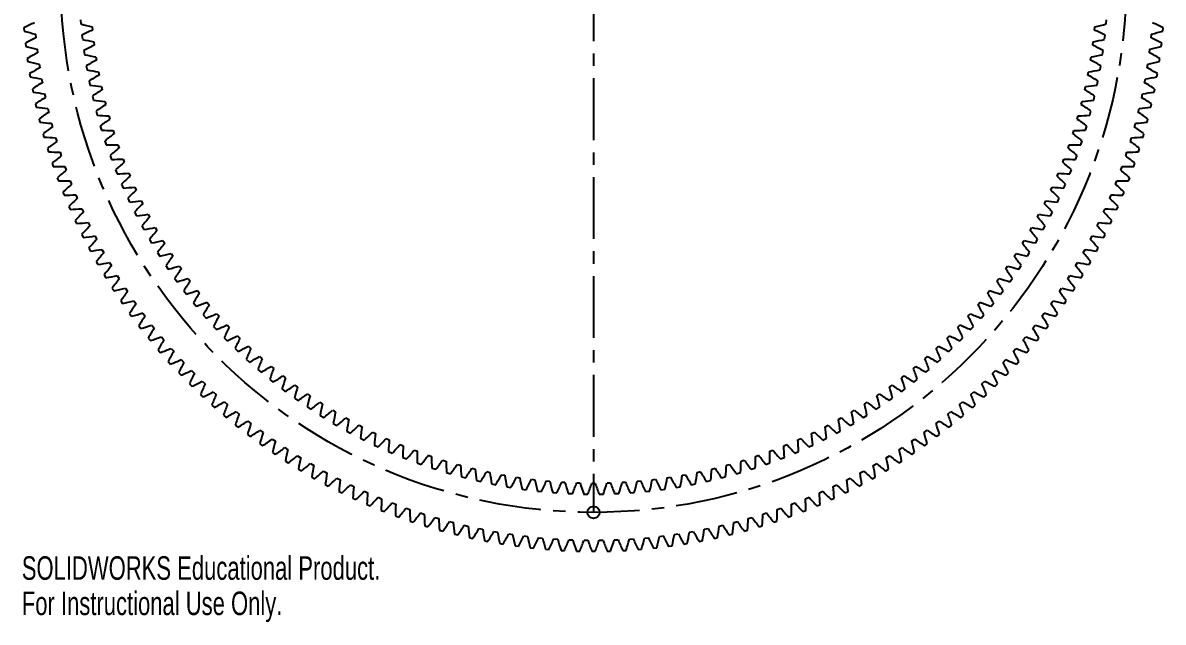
# Model space of a CAD drawing. Header units: millimetres. Extents: x -117 to 117, y -132 to 117.
# Drawn here: x -117.3 to 117.1, y -132.1 to -8.9 of the extents above; entities that cross this region are included whole.
import ezdxf

# ---------------------------------------------------------------- set-up
doc = ezdxf.new("R2010")
doc.units = ezdxf.units.MM
doc.linetypes.add('CENTERX2', pattern=[20.32, 12.7, -2.54, 2.54, -2.54])
doc.styles.add('SLDTEXTSTYLE0', font='TXT', dxfattribs={"width": 0.7})

msp = doc.modelspace()

# ---------------------------------------------------------------- linework, layer by layer
at = {"color": 7, "linetype": 'CENTERX2'}
msp.add_line((0, 0), (0, -109.5), dxfattribs=at)
at = {"color": 7, "linetype": 'Continuous', "lineweight": 25}
for p, q in [((-105.42, -8.3), (-105.35, -9.17)), ((105.35, -9.17), (105.42, -8.3)), ((-117.08, -9.94), (-117.02, -10.63)), ((-114.7, -11.24), (-114.62, -12.03)), ((-105.13, -11.46), (-105.03, -12.33)), ((-103.04, -9.75), (-102.97, -10.44)), ((102.97, -10.44), (103.04, -9.75)), ((105.03, -12.33), (105.13, -11.46)), ((114.62, -12.03), (114.7, -11.24)), ((117.02, -10.63), (117.08, -9.94)), ((-116.77, -13.1), (-116.69, -13.78)), ((-102.7, -12.85), (-102.61, -13.53)), ((102.61, -13.53), (102.7, -12.85)), ((116.69, -13.78), (116.77, -13.1)), ((-116.37, -16.24), (-116.28, -16.92)), ((-114.36, -14.32), (-114.25, -15.12)), ((-104.74, -14.62), (-104.61, -15.48)), ((-102.27, -15.93), (-102.16, -16.61)), ((102.16, -16.61), (102.27, -15.93)), ((104.61, -15.48), (104.74, -14.62)), ((114.25, -15.12), (114.36, -14.32)), ((116.28, -16.92), (116.37, -16.24)), ((-113.93, -17.4), (-113.8, -18.19)), ((-104.25, -17.76), (-104.1, -18.62)), ((104.1, -18.62), (104.25, -17.76)), ((113.8, -18.19), (113.93, -17.4)), ((-115.89, -19.37), (-115.78, -20.05)), ((-113.42, -20.47), (-113.27, -21.26)), ((-103.67, -20.89), (-103.49, -21.74)), ((-101.74, -18.99), (-101.61, -19.67)), ((101.61, -19.67), (101.74, -18.99)), ((103.49, -21.74), (103.67, -20.89)), ((113.27, -21.26), (113.42, -20.47)), ((115.78, -20.05), (115.89, -19.37)), ((-115.33, -22.49), (-115.19, -23.16)), ((-101.13, -22.04), (-100.98, -22.72)), ((100.98, -22.72), (101.13, -22.04)), ((115.19, -23.16), (115.33, -22.49)), ((-114.68, -25.59), (-114.53, -26.26)), ((-112.82, -23.52), (-112.66, -24.3)), ((-102.99, -23.99), (-102.79, -24.84)), ((-100.42, -25.07), (-100.25, -25.74)), ((100.25, -25.74), (100.42, -25.07)), ((102.79, -24.84), (102.99, -23.99)), ((112.66, -24.3), (112.82, -23.52)), ((114.53, -26.26), (114.68, -25.59)), ((-112.15, -26.55), (-111.96, -27.33)), ((-102.23, -27.08), (-102, -27.92)), ((-99.62, -28.08), (-99.43, -28.74)), ((99.43, -28.74), (99.62, -28.08)), ((102, -27.92), (102.23, -27.08)), ((111.96, -27.33), (112.15, -26.55)), ((-113.95, -28.67), (-113.78, -29.34)), ((-111.39, -29.57), (-111.18, -30.34)), ((-101.37, -30.14), (-101.11, -30.97)), ((101.11, -30.97), (101.37, -30.14)), ((111.18, -30.34), (111.39, -29.57)), ((113.78, -29.34), (113.95, -28.67)), ((-113.13, -31.74), (-112.95, -32.4)), ((-110.55, -32.56), (-110.33, -33.33)), ((-98.73, -31.06), (-98.52, -31.72)), ((98.52, -31.72), (98.73, -31.06)), ((110.33, -33.33), (110.55, -32.56)), ((112.95, -32.4), (113.13, -31.74)), ((-112.24, -34.77), (-112.03, -35.43)), ((-100.41, -33.17), (-100.14, -34)), ((-97.75, -34.02), (-97.52, -34.67)), ((97.52, -34.67), (97.75, -34.02)), ((100.14, -34), (100.41, -33.17)), ((112.03, -35.43), (112.24, -34.77)), ((-109.64, -35.53), (-109.39, -36.29)), ((-99.37, -36.17), (-99.07, -36.99)), ((-96.68, -36.94), (-96.44, -37.58)), ((96.44, -37.58), (96.68, -36.94)), ((99.07, -36.99), (99.37, -36.17)), ((109.39, -36.29), (109.64, -35.53)), ((-111.26, -37.79), (-111.04, -38.44)), ((-108.64, -38.47), (-108.37, -39.23)), ((-98.24, -39.15), (-97.91, -39.95)), ((-95.53, -39.83), (-95.26, -40.46)), ((95.26, -40.46), (95.53, -39.83)), ((97.91, -39.95), (98.24, -39.15)), ((108.37, -39.23), (108.64, -38.47)), ((111.04, -38.44), (111.26, -37.79)), ((-110.2, -40.77), (-109.96, -41.42)), ((-107.56, -41.39), (-107.27, -42.13)), ((-97.02, -42.08), (-96.67, -42.88)), ((96.67, -42.88), (97.02, -42.08)), ((107.27, -42.13), (107.56, -41.39)), ((109.96, -41.42), (110.2, -40.77)), ((-109.06, -43.73), (-108.8, -44.37)), ((-106.41, -44.27), (-106.1, -45.01)), ((-94.29, -42.68), (-94, -43.31)), ((94, -43.31), (94.29, -42.68)), ((106.1, -45.01), (106.41, -44.27)), ((108.8, -44.37), (109.06, -43.73)), ((-107.84, -46.66), (-107.57, -47.28)), ((-95.71, -44.98), (-95.34, -45.76)), ((-92.96, -45.5), (-92.66, -46.12)), ((92.66, -46.12), (92.96, -45.5)), ((95.34, -45.76), (95.71, -44.98)), ((107.57, -47.28), (107.84, -46.66)), ((-105.17, -47.12), (-104.84, -47.86)), ((-94.31, -47.83), (-93.92, -48.61)), ((-91.55, -48.27), (-91.23, -48.88)), ((91.23, -48.88), (91.55, -48.27)), ((93.92, -48.61), (94.31, -47.83)), ((104.84, -47.86), (105.17, -47.12)), ((-106.54, -49.55), (-106.25, -50.17)), ((-103.87, -49.94), (-103.52, -50.66)), ((-92.83, -50.65), (-92.41, -51.41)), ((-90.06, -51), (-89.72, -51.6)), ((89.72, -51.6), (90.06, -51)), ((92.41, -51.41), (92.83, -50.65)), ((103.52, -50.66), (103.87, -49.94)), ((106.25, -50.17), (106.54, -49.55)), ((-105.17, -52.4), (-104.86, -53.01)), ((-102.48, -52.73), (-102.11, -53.44)), ((-91.27, -53.42), (-90.83, -54.17)), ((-88.49, -53.68), (-88.13, -54.27)), ((88.13, -54.27), (88.49, -53.68)), ((90.83, -54.17), (91.27, -53.42)), ((102.11, -53.44), (102.48, -52.73)), ((104.86, -53.01), (105.17, -52.4)), ((-103.72, -55.22), (-103.39, -55.82)), ((-101.02, -55.47), (-100.63, -56.17)), ((-89.62, -56.13), (-89.16, -56.87)), ((89.16, -56.87), (89.62, -56.13)), ((100.63, -56.17), (101.02, -55.47)), ((103.39, -55.82), (103.72, -55.22)), ((-102.19, -57.99), (-101.85, -58.59)), ((-99.49, -58.17), (-99.08, -58.86)), ((-86.83, -56.32), (-86.46, -56.9)), ((86.46, -56.9), (86.83, -56.32)), ((99.08, -58.86), (99.49, -58.17)), ((101.85, -58.59), (102.19, -57.99)), ((-100.59, -60.73), (-100.23, -61.31)), ((-97.88, -60.83), (-97.46, -61.51)), ((-87.89, -58.8), (-87.41, -59.53)), ((-85.1, -58.9), (-84.71, -59.47)), ((84.71, -59.47), (85.1, -58.9)), ((87.41, -59.53), (87.89, -58.8)), ((97.46, -61.51), (97.88, -60.83)), ((100.23, -61.31), (100.59, -60.73)), ((-86.09, -61.42), (-85.58, -62.13)), ((-83.29, -61.44), (-82.88, -61.99)), ((82.88, -61.99), (83.29, -61.44)), ((85.58, -62.13), (86.09, -61.42)), ((-98.92, -63.42), (-98.54, -64)), ((-96.21, -63.45), (-95.77, -64.12)), ((-84.2, -63.98), (-83.67, -64.67)), ((-81.41, -63.91), (-80.98, -64.45)), ((80.98, -64.45), (81.41, -63.91)), ((83.67, -64.67), (84.2, -63.98)), ((95.77, -64.12), (96.21, -63.45)), ((98.54, -64), (98.92, -63.42)), ((-97.17, -66.06), (-96.78, -66.63)), ((-94.46, -66.02), (-94, -66.68)), ((-82.24, -66.48), (-81.69, -67.16)), ((-79.45, -66.33), (-79.01, -66.86)), ((79.01, -66.86), (79.45, -66.33)), ((81.69, -67.16), (82.24, -66.48)), ((94, -66.68), (94.46, -66.02)), ((96.78, -66.63), (97.17, -66.06)), ((-95.35, -68.66), (-94.95, -69.21)), ((-92.65, -68.55), (-92.17, -69.19)), ((-80.21, -68.92), (-79.64, -69.58)), ((-77.42, -68.69), (-76.96, -69.2)), ((76.96, -69.2), (77.42, -68.69)), ((79.64, -69.58), (80.21, -68.92)), ((92.17, -69.19), (92.65, -68.55)), ((94.95, -69.21), (95.35, -68.66)), ((-93.47, -71.2), (-93.05, -71.75)), ((-90.77, -71.02), (-90.27, -71.65)), ((-78.1, -71.3), (-77.51, -71.94)), ((-75.32, -70.98), (-74.85, -71.49)), ((74.85, -71.49), (75.32, -70.98)), ((77.51, -71.94), (78.1, -71.3)), ((90.27, -71.65), (90.77, -71.02)), ((93.05, -71.75), (93.47, -71.2)), ((-91.51, -73.7), (-91.08, -74.23)), ((-88.82, -73.44), (-88.31, -74.06)), ((-75.92, -73.62), (-75.31, -74.24)), ((-73.15, -73.22), (-72.66, -73.7)), ((72.66, -73.7), (73.15, -73.22)), ((75.31, -74.24), (75.92, -73.62)), ((88.31, -74.06), (88.82, -73.44)), ((91.08, -74.23), (91.51, -73.7)), ((-89.49, -76.14), (-89.05, -76.66)), ((-86.81, -75.81), (-86.28, -76.41)), ((-73.67, -75.87), (-73.04, -76.47)), ((-70.92, -75.38), (-70.42, -75.85)), ((70.42, -75.85), (70.92, -75.38)), ((73.04, -76.47), (73.67, -75.87)), ((86.28, -76.41), (86.81, -75.81)), ((89.05, -76.66), (89.49, -76.14)), ((-87.41, -78.52), (-86.95, -79.03)), ((-84.73, -78.12), (-84.19, -78.71)), ((-71.36, -78.05), (-70.71, -78.63)), ((-68.62, -77.48), (-68.1, -77.94)), ((-66.26, -79.51), (-65.73, -79.95)), ((65.73, -79.95), (66.26, -79.51)), ((68.1, -77.94), (68.62, -77.48)), ((70.71, -78.63), (71.36, -78.05)), ((84.19, -78.71), (84.73, -78.12)), ((86.95, -79.03), (87.41, -78.52)), ((-85.26, -80.85), (-84.78, -81.35)), ((-82.59, -80.38), (-82.03, -80.95)), ((-68.98, -80.16), (-68.32, -80.72)), ((-63.84, -81.46), (-63.3, -81.89)), ((63.3, -81.89), (63.84, -81.46)), ((68.32, -80.72), (68.98, -80.16)), ((82.03, -80.95), (82.59, -80.38)), ((84.78, -81.35), (85.26, -80.85)), ((-83.05, -83.12), (-82.56, -83.61)), ((-80.4, -82.58), (-79.82, -83.13)), ((-66.54, -82.19), (-65.86, -82.74)), ((-64.04, -84.16), (-63.34, -84.68)), ((-61.37, -83.35), (-60.81, -83.75)), ((60.81, -83.75), (61.37, -83.35)), ((63.34, -84.68), (64.04, -84.16)), ((65.86, -82.74), (66.54, -82.19)), ((79.82, -83.13), (80.4, -82.58)), ((82.56, -83.61), (83.05, -83.12)), ((-80.78, -85.33), (-80.28, -85.8)), ((-78.14, -84.71), (-77.55, -85.26)), ((-61.48, -86.04), (-60.77, -86.55)), ((-58.83, -85.15), (-58.26, -85.54)), ((58.26, -85.54), (58.83, -85.15)), ((60.77, -86.55), (61.48, -86.04)), ((77.55, -85.26), (78.14, -84.71)), ((80.28, -85.8), (80.78, -85.33)), ((-78.45, -87.48), (-77.93, -87.94)), ((-75.83, -86.79), (-75.22, -87.32)), ((-73.46, -88.8), (-72.84, -89.31)), ((-58.87, -87.85), (-58.14, -88.33)), ((-56.25, -86.88), (-55.67, -87.26)), ((-53.61, -88.53), (-53.02, -88.89)), ((53.02, -88.89), (53.61, -88.53)), ((55.67, -87.26), (56.25, -86.88)), ((58.14, -88.33), (58.87, -87.85)), ((72.84, -89.31), (73.46, -88.8)), ((75.22, -87.32), (75.83, -86.79)), ((77.93, -87.94), (78.45, -87.48)), ((-76.06, -89.56), (-75.53, -90)), ((-71.04, -90.75), (-70.41, -91.24)), ((-56.2, -89.58), (-55.46, -90.04)), ((-53.48, -91.23), (-52.73, -91.67)), ((-50.92, -90.11), (-50.32, -90.44)), ((50.32, -90.44), (50.92, -90.11)), ((52.73, -91.67), (53.48, -91.23)), ((55.46, -90.04), (56.2, -89.58)), ((70.41, -91.24), (71.04, -90.75)), ((75.53, -90), (76.06, -89.56)), ((-73.62, -91.58), (-73.08, -92.01)), ((-71.12, -93.53), (-70.57, -93.95)), ((-68.57, -92.63), (-67.92, -93.11)), ((-50.71, -92.8), (-49.95, -93.21)), ((-48.19, -91.6), (-47.58, -91.91)), ((-45.42, -93), (-44.8, -93.3)), ((44.8, -93.3), (45.42, -93)), ((47.58, -91.91), (48.19, -91.6)), ((49.95, -93.21), (50.71, -92.8)), ((67.92, -93.11), (68.57, -92.63)), ((70.57, -93.95), (71.12, -93.53)), ((73.08, -92.01), (73.62, -91.58)), ((-68.57, -95.42), (-68.01, -95.81)), ((-66.04, -94.45), (-65.38, -94.91)), ((-47.9, -94.28), (-47.12, -94.67)), ((-45.05, -95.68), (-44.26, -96.04)), ((-42.6, -94.33), (-41.97, -94.61)), ((-39.75, -95.56), (-39.11, -95.83)), ((39.11, -95.83), (39.75, -95.56)), ((41.97, -94.61), (42.6, -94.33)), ((44.26, -96.04), (45.05, -95.68)), ((47.12, -94.67), (47.9, -94.28)), ((65.38, -94.91), (66.04, -94.45)), ((68.01, -95.81), (68.57, -95.42)), ((-65.97, -97.23), (-65.41, -97.61)), ((-63.47, -96.2), (-62.8, -96.63)), ((-60.86, -97.87), (-60.17, -98.29)), ((-42.15, -96.99), (-41.35, -97.33)), ((-39.22, -98.21), (-38.41, -98.53)), ((-36.86, -96.72), (-36.21, -96.96)), ((-33.93, -97.78), (-33.28, -98)), ((33.28, -98), (33.93, -97.78)), ((36.21, -96.96), (36.86, -96.72)), ((38.41, -98.53), (39.22, -98.21)), ((41.35, -97.33), (42.15, -96.99)), ((60.17, -98.29), (60.86, -97.87)), ((62.8, -96.63), (63.47, -96.2)), ((65.41, -97.61), (65.97, -97.23)), ((-63.33, -98.97), (-62.75, -99.34)), ((-60.64, -100.64), (-60.05, -101)), ((-58.2, -99.48), (-57.5, -99.88)), ((-36.25, -99.35), (-35.43, -99.64)), ((-33.24, -100.39), (-32.42, -100.66)), ((-30.98, -98.76), (-30.32, -98.96)), ((-28, -99.64), (-27.33, -99.83)), ((-24.99, -100.44), (-24.32, -100.6)), ((24.32, -100.6), (24.99, -100.44)), ((27.33, -99.83), (28, -99.64)), ((30.32, -98.96), (30.98, -98.76)), ((32.42, -100.66), (33.24, -100.39)), ((35.43, -99.64), (36.25, -99.35)), ((57.5, -99.88), (58.2, -99.48)), ((60.05, -101), (60.64, -100.64)), ((62.75, -99.34), (63.33, -98.97)), ((-57.9, -102.24), (-57.3, -102.58)), ((-55.49, -101.01), (-54.79, -101.39)), ((-52.75, -102.47), (-52.03, -102.83)), ((-30.21, -101.34), (-29.38, -101.59)), ((-27.15, -102.21), (-26.31, -102.43)), ((-24.07, -102.98), (-23.22, -103.17)), ((-21.96, -101.14), (-21.28, -101.29)), ((-18.91, -101.76), (-18.23, -101.88)), ((-15.84, -102.28), (-15.16, -102.38)), ((-12.76, -102.71), (-12.07, -102.79)), ((-9.67, -103.05), (-8.98, -103.11)), ((8.98, -103.11), (9.67, -103.05)), ((12.07, -102.79), (12.76, -102.71)), ((15.16, -102.38), (15.84, -102.28)), ((18.23, -101.88), (18.91, -101.76)), ((21.28, -101.29), (21.96, -101.14)), ((23.22, -103.17), (24.07, -102.98)), ((26.31, -102.43), (27.15, -102.21)), ((29.38, -101.59), (30.21, -101.34)), ((52.03, -102.83), (52.75, -102.47)), ((54.79, -101.39), (55.49, -101.01)), ((57.3, -102.58), (57.9, -102.24)), ((-55.12, -103.77), (-54.52, -104.09)), ((-52.31, -105.22), (-51.69, -105.52)), ((-49.97, -103.85), (-49.24, -104.2)), ((-47.15, -105.16), (-46.41, -105.49)), ((-20.96, -103.65), (-20.11, -103.82)), ((-17.84, -104.24), (-16.98, -104.38)), ((-14.69, -104.73), (-13.83, -104.84)), ((-11.54, -105.12), (-10.67, -105.21)), ((-8.37, -105.42), (-7.51, -105.48)), ((-6.56, -103.29), (-5.87, -103.33)), ((-3.46, -103.44), (-2.77, -103.46)), ((-0.35, -103.5), (0.35, -103.5)), ((2.77, -103.46), (3.46, -103.44)), ((5.87, -103.33), (6.56, -103.29)), ((7.51, -105.48), (8.37, -105.42)), ((10.67, -105.21), (11.54, -105.12)), ((13.83, -104.84), (14.69, -104.73)), ((16.98, -104.38), (17.84, -104.24)), ((20.11, -103.82), (20.96, -103.65)), ((46.41, -105.49), (47.15, -105.16)), ((49.24, -104.2), (49.97, -103.85)), ((51.69, -105.52), (52.31, -105.22)), ((54.52, -104.09), (55.12, -103.77)), ((-49.45, -106.59), (-48.83, -106.87)), ((-44.29, -106.4), (-43.55, -106.7)), ((-41.41, -107.55), (-40.66, -107.84)), ((-5.2, -105.62), (-4.33, -105.66)), ((-2.03, -105.73), (-1.15, -105.74)), ((1.15, -105.74), (2.03, -105.73)), ((4.33, -105.66), (5.2, -105.62)), ((40.66, -107.84), (41.41, -107.55)), ((43.55, -106.7), (44.29, -106.4)), ((48.83, -106.87), (49.45, -106.59)), ((-46.56, -107.88), (-45.93, -108.15)), ((-43.63, -109.1), (-42.99, -109.35)), ((-38.49, -108.63), (-37.74, -108.9)), ((-35.55, -109.63), (-34.79, -109.87)), ((34.79, -109.87), (35.55, -109.63)), ((37.74, -108.9), (38.49, -108.63)), ((42.99, -109.35), (43.63, -109.1)), ((45.93, -108.15), (46.56, -107.88)), ((-40.67, -110.24), (-40.03, -110.47)), ((-37.69, -111.29), (-37.04, -111.51)), ((-34.67, -112.27), (-34.02, -112.47)), ((-32.58, -110.55), (-31.81, -110.77)), ((-29.59, -111.39), (-28.81, -111.59)), ((-26.58, -112.14), (-25.8, -112.33)), ((25.8, -112.33), (26.58, -112.14)), ((28.81, -111.59), (29.59, -111.39)), ((31.81, -110.77), (32.58, -110.55)), ((34.02, -112.47), (34.67, -112.27)), ((37.04, -111.51), (37.69, -111.29)), ((40.03, -110.47), (40.67, -110.24)), ((-31.63, -113.16), (-30.97, -113.34)), ((-28.57, -113.97), (-27.9, -114.14)), ((-25.49, -114.7), (-24.82, -114.85)), ((-23.54, -112.82), (-22.76, -112.98)), ((-20.49, -113.41), (-19.7, -113.55)), ((-17.43, -113.92), (-16.63, -114.04)), ((-14.35, -114.35), (-13.55, -114.45)), ((-11.26, -114.7), (-10.46, -114.77)), ((10.46, -114.77), (11.26, -114.7)), ((13.55, -114.45), (14.35, -114.35)), ((16.63, -114.04), (17.43, -113.92)), ((19.7, -113.55), (20.49, -113.41)), ((22.76, -112.98), (23.54, -112.82)), ((24.82, -114.85), (25.49, -114.7)), ((27.9, -114.14), (28.57, -113.97)), ((30.97, -113.34), (31.63, -113.16)), ((-22.39, -115.35), (-21.71, -115.48)), ((-19.27, -115.91), (-18.59, -116.02)), ((-16.13, -116.39), (-15.45, -116.48)), ((-12.99, -116.78), (-12.31, -116.85)), ((-9.84, -117.09), (-9.15, -117.14)), ((-8.16, -114.96), (-7.36, -115.01)), ((-5.06, -115.14), (-4.26, -115.17)), ((-1.95, -115.23), (-1.15, -115.24)), ((1.15, -115.24), (1.95, -115.23)), ((4.26, -115.17), (5.06, -115.14)), ((7.36, -115.01), (8.16, -114.96)), ((9.15, -117.14), (9.84, -117.09)), ((12.31, -116.85), (12.99, -116.78)), ((15.45, -116.48), (16.13, -116.39)), ((18.59, -116.02), (19.27, -115.91)), ((21.71, -115.48), (22.39, -115.35)), ((-6.68, -117.31), (-5.99, -117.35)), ((-3.51, -117.45), (-2.83, -117.47)), ((-0.34, -117.5), (0.34, -117.5)), ((2.83, -117.47), (3.51, -117.45)), ((5.99, -117.35), (6.68, -117.31))]:
    msp.add_line(p, q, dxfattribs=at)
at = {"color": 7, "linetype": 'CENTERX2'}
msp.add_circle((0, 0), 109.5, dxfattribs=at)
at = {"color": 7, "linetype": 'Continuous', "lineweight": 25}
msp.add_circle((0, -109.5), 1.25, dxfattribs=at)
for centre, radius, start, end in [((-96.48, -51.74), 46.6, 113.292, 116.2398), ((-91.37, 41.18), 52.25, 254.4778, 257.095), ((91.37, 41.18), 52.25, 282.905, 285.5222), ((96.48, -51.74), 46.6, 63.7602, 66.708), ((-104.02, 34.12), 46.6, 253.8031, 256.7509), ((-81.64, -58.13), 52.25, 114.1011, 116.7184), ((81.64, -58.13), 52.25, 63.2816, 65.8989), ((104.02, 34.12), 46.6, 283.2491, 286.1969), ((-95.05, -54.32), 46.6, 114.8371, 117.7848), ((-104.9, 31.31), 46.6, 255.3482, 258.2959), ((-92.57, 38.41), 52.25, 256.2003, 258.8175), ((-79.85, -60.56), 52.25, 115.8236, 118.4409), ((79.85, -60.56), 52.25, 61.5591, 64.1764), ((92.57, 38.41), 52.25, 281.1825, 283.7997), ((104.9, 31.31), 46.6, 281.7041, 284.6518), ((95.05, -54.32), 46.6, 62.2152, 65.1629), ((-93.55, -56.87), 46.6, 116.3822, 119.3299), ((-93.68, 35.61), 52.25, 257.9228, 260.54), ((93.68, 35.61), 52.25, 279.46, 282.0772), ((93.55, -56.87), 46.6, 60.6701, 63.6178), ((-105.71, 28.47), 46.6, 256.8933, 259.841), ((-91.98, -59.37), 46.6, 117.9272, 120.875), ((-78, -62.94), 52.25, 117.5461, 120.1633), ((-94.71, 32.78), 52.25, 259.6453, 262.2625), ((94.71, 32.78), 52.25, 277.7375, 280.3547), ((78, -62.94), 52.25, 59.8367, 62.4539), ((91.98, -59.37), 46.6, 59.125, 62.0728), ((105.71, 28.47), 46.6, 280.159, 283.1067), ((-106.44, 25.61), 46.6, 258.4383, 261.3861), ((-76.07, -65.25), 52.25, 119.2686, 121.8858), ((76.07, -65.25), 52.25, 58.1142, 60.7314), ((106.44, 25.61), 46.6, 278.6139, 281.5617), ((-90.34, -61.83), 46.6, 119.4723, 122.42), ((-107.09, 22.73), 46.6, 259.9834, 262.9311), ((-95.65, 29.92), 52.25, 261.3678, 263.985), ((-74.07, -67.51), 52.25, 120.9911, 123.6083), ((74.07, -67.51), 52.25, 56.3917, 59.0089), ((95.65, 29.92), 52.25, 276.015, 278.6322), ((107.09, 22.73), 46.6, 277.0689, 280.0166), ((90.34, -61.83), 46.6, 57.58, 60.5277), ((-88.64, -64.24), 46.6, 121.0174, 123.9651), ((-96.51, 27.03), 52.25, 263.0903, 265.7075), ((-72.01, -69.7), 52.25, 122.7136, 125.3308), ((72.01, -69.7), 52.25, 54.6692, 57.2864), ((96.51, 27.03), 52.25, 274.2925, 276.9097), ((88.64, -64.24), 46.6, 56.0349, 58.9826), ((-107.66, 19.83), 46.6, 261.5285, 264.4762), ((-86.88, -66.61), 46.6, 122.5624, 125.5102), ((-97.28, 24.12), 52.25, 264.8127, 267.43), ((97.28, 24.12), 52.25, 272.57, 275.1873), ((86.88, -66.61), 46.6, 54.4898, 57.4376), ((107.66, 19.83), 46.6, 275.5238, 278.4715), ((-108.16, 16.92), 46.6, 263.0735, 266.0213), ((-85.05, -68.92), 46.6, 124.1075, 127.0552), ((-69.88, -71.84), 52.25, 124.4361, 127.0533), ((69.88, -71.84), 52.25, 52.9467, 55.5639), ((85.05, -68.92), 46.6, 52.9448, 55.8925), ((108.16, 16.92), 46.6, 273.9787, 276.9265), ((-108.58, 14), 46.6, 264.6186, 267.5663), ((-97.96, 21.18), 52.25, 266.5352, 269.1525), ((-67.69, -73.91), 52.25, 126.1585, 128.7758), ((67.69, -73.91), 52.25, 51.2242, 53.8415), ((97.96, 21.18), 52.25, 270.8475, 273.4648), ((108.58, 14), 46.6, 272.4337, 275.3814), ((-83.16, -71.19), 46.6, 125.6526, 128.6003), ((-98.55, 18.23), 52.25, 268.2577, 270.8749), ((-65.44, -75.91), 52.25, 127.881, 130.4983), ((65.44, -75.91), 52.25, 49.5017, 52.119), ((98.55, 18.23), 52.25, 269.1251, 271.7423), ((83.16, -71.19), 46.6, 51.3997, 54.3474), ((-108.91, 11.07), 46.6, 266.1637, 269.1114), ((-81.21, -73.41), 46.6, 127.1976, 130.1454), ((-99.05, 15.26), 52.25, 269.9802, 272.5974), ((99.05, 15.26), 52.25, 267.4026, 270.0198), ((81.21, -73.41), 46.6, 49.8546, 52.8024), ((108.91, 11.07), 46.6, 270.8886, 273.8363), ((-109.17, 8.13), 46.6, 267.7087, 270.6565), ((-79.2, -75.57), 46.6, 128.7427, 131.6904), ((-63.13, -77.84), 52.25, 129.6035, 132.2208), ((-99.47, 12.27), 52.25, 271.7027, 274.3199), ((99.47, 12.27), 52.25, 265.6801, 268.2973), ((63.13, -77.84), 52.25, 47.7792, 50.3965), ((79.2, -75.57), 46.6, 48.3096, 51.2573), ((109.17, 8.13), 46.6, 269.3435, 272.2913), ((-109.35, 5.18), 46.6, 269.2538, 272.2015), ((-77.14, -77.68), 46.6, 130.2877, 133.2355), ((-60.76, -79.7), 52.25, 131.326, 133.9432), ((60.76, -79.7), 52.25, 46.0568, 48.674), ((77.14, -77.68), 46.6, 46.7645, 49.7123), ((109.35, 5.18), 46.6, 267.7985, 270.7462), ((-109.45, 2.23), 46.6, 270.7989, 273.7466), ((-99.79, 9.28), 52.25, 273.4252, 276.0424), ((-58.34, -81.49), 52.25, 133.0485, 135.6657), ((58.34, -81.49), 52.25, 44.3343, 46.9515), ((99.79, 9.28), 52.25, 263.9576, 266.5748), ((109.45, 2.23), 46.6, 266.2534, 269.2011), ((-75.02, -79.73), 46.6, 131.8328, 134.7805), ((-100.02, 6.27), 52.25, 275.1477, 277.7649), ((-55.86, -83.21), 52.25, 134.771, 137.3882), ((55.86, -83.21), 52.25, 42.6118, 45.229), ((100.02, 6.27), 52.25, 262.2351, 264.8523), ((75.02, -79.73), 46.6, 45.2195, 48.1672), ((-109.47, -0.72), 46.6, 272.3439, 275.2917), ((-72.84, -81.73), 46.6, 133.3779, 136.3256), ((-100.17, 3.27), 52.25, 276.8702, 279.4874), ((-53.33, -84.85), 52.25, 136.4935, 139.1107), ((53.33, -84.85), 52.25, 40.8893, 43.5065), ((100.17, 3.27), 52.25, 260.5126, 263.1298), ((72.84, -81.73), 46.6, 43.6744, 46.6221), ((109.47, -0.72), 46.6, 264.7083, 267.6561), ((-109.41, -3.67), 46.6, 273.889, 276.8367), ((-70.61, -83.66), 46.6, 134.9229, 137.8707), ((-100.22, 0.25), 52.25, 278.5926, 281.2099), ((100.22, 0.25), 52.25, 258.7901, 261.4074), ((70.61, -83.66), 46.6, 42.1293, 45.0771), ((109.41, -3.67), 46.6, 263.1633, 266.111), ((-109.27, -6.62), 46.6, 275.434, 278.3818), ((-68.33, -85.53), 46.6, 136.468, 139.4157), ((-50.76, -86.42), 52.25, 138.216, 140.8332), ((-100.18, -2.76), 52.25, 280.3151, 282.9324), ((100.18, -2.76), 52.25, 257.0676, 259.6849), ((50.76, -86.42), 52.25, 39.1668, 41.784), ((68.33, -85.53), 46.6, 40.5843, 43.532), ((109.27, -6.62), 46.6, 261.6182, 264.566), ((-109.06, -9.57), 46.6, 276.9791, 279.9268), ((-66, -87.34), 46.6, 138.0131, 140.9608), ((-48.14, -87.9), 52.25, 139.9385, 142.5557), ((48.14, -87.9), 52.25, 37.4443, 40.0615), ((66, -87.34), 46.6, 39.0392, 41.9869), ((109.06, -9.57), 46.6, 260.0732, 263.0209), ((-108.76, -12.5), 46.6, 278.5242, 281.4719), ((-100.05, -5.77), 52.25, 282.0376, 284.6548), ((-45.48, -89.31), 52.25, 141.6609, 144.2782), ((45.48, -89.31), 52.25, 35.7218, 38.3391), ((100.05, -5.77), 52.25, 255.3452, 257.9624), ((108.76, -12.5), 46.6, 258.5281, 261.4758), ((-63.62, -89.09), 46.6, 139.5581, 142.5059), ((-108.38, -15.43), 46.6, 280.0692, 283.017), ((-99.84, -8.77), 52.25, 283.7601, 286.3773), ((-42.77, -90.64), 52.25, 143.3834, 146.0007), ((42.77, -90.64), 52.25, 33.9993, 36.6166), ((99.84, -8.77), 52.25, 253.6227, 256.2399), ((108.38, -15.43), 46.6, 256.983, 259.9308), ((63.62, -89.09), 46.6, 37.4941, 40.4419), ((-61.19, -90.78), 46.6, 141.1032, 144.0509), ((-99.53, -11.77), 52.25, 285.4826, 288.0998), ((-40.03, -91.88), 52.25, 145.1059, 147.7231), ((40.03, -91.88), 52.25, 32.2769, 34.8941), ((99.53, -11.77), 52.25, 251.9002, 254.5174), ((61.19, -90.78), 46.6, 35.9491, 38.8968), ((-107.93, -18.35), 46.6, 281.6143, 284.562), ((-58.72, -92.39), 46.6, 142.6483, 145.596), ((-99.13, -14.76), 52.25, 287.2051, 289.8223), ((-37.25, -93.04), 52.25, 146.8284, 149.4456), ((37.25, -93.04), 52.25, 30.5544, 33.1716), ((99.13, -14.76), 52.25, 250.1777, 252.7949), ((58.72, -92.39), 46.6, 34.404, 37.3517), ((107.93, -18.35), 46.6, 255.438, 258.3857), ((-107.39, -21.25), 46.6, 283.1594, 286.1071), ((-56.21, -93.94), 46.6, 144.1933, 147.1411), ((-98.64, -17.73), 52.25, 288.9276, 291.5448), ((-34.43, -94.12), 52.25, 148.5509, 151.1681), ((34.43, -94.12), 52.25, 28.8319, 31.4491), ((98.64, -17.73), 52.25, 248.4552, 251.0724), ((56.21, -93.94), 46.6, 32.8589, 35.8067), ((107.39, -21.25), 46.6, 253.8929, 256.8406), ((-106.78, -24.14), 46.6, 284.7044, 287.6522), ((-53.66, -95.42), 46.6, 145.7384, 148.6861), ((-98.06, -20.69), 52.25, 290.6501, 293.2673), ((-31.59, -95.11), 52.25, 150.2734, 152.8906), ((31.59, -95.11), 52.25, 27.1094, 29.7266), ((98.06, -20.69), 52.25, 246.7327, 249.3499), ((53.66, -95.42), 46.6, 31.3139, 34.2616), ((106.78, -24.14), 46.6, 252.3478, 255.2956), ((-106.09, -27.01), 46.6, 286.2495, 289.1972), ((-51.06, -96.84), 46.6, 147.2835, 150.2312), ((-97.4, -23.63), 52.25, 292.3725, 294.9898), ((-28.72, -96.02), 52.25, 151.9959, 154.6131), ((28.72, -96.02), 52.25, 25.3869, 28.0041), ((97.4, -23.63), 52.25, 245.0102, 247.6275), ((51.06, -96.84), 46.6, 29.7688, 32.7165), ((106.09, -27.01), 46.6, 250.8028, 253.7505), ((-105.32, -29.86), 46.6, 287.7946, 290.7423), ((-48.43, -98.18), 46.6, 148.8285, 151.7763), ((-96.64, -26.54), 52.25, 294.095, 296.7123), ((-25.82, -96.84), 52.25, 153.7184, 156.3356), ((25.82, -96.84), 52.25, 23.6644, 26.2816), ((96.64, -26.54), 52.25, 243.2877, 245.905), ((48.43, -98.18), 46.6, 28.2237, 31.1715), ((105.32, -29.86), 46.6, 249.2577, 252.2054), ((-104.48, -32.69), 46.6, 289.3396, 292.2874), ((-45.77, -99.45), 46.6, 150.3736, 153.3213), ((-95.8, -29.44), 52.25, 295.8175, 298.4348), ((-22.89, -97.57), 52.25, 155.4408, 158.0581), ((22.89, -97.57), 52.25, 21.9419, 24.5592), ((95.8, -29.44), 52.25, 241.5652, 244.1825), ((45.77, -99.45), 46.6, 26.6787, 29.6264), ((104.48, -32.69), 46.6, 247.7126, 250.6604), ((-103.56, -35.5), 46.6, 290.8847, 293.8324), ((-43.07, -100.65), 46.6, 151.9186, 154.8664), ((-94.87, -32.3), 52.25, 297.54, 300.1572), ((-19.95, -98.21), 52.25, 157.1633, 159.7806), ((-93.86, -35.14), 52.25, 299.2625, 301.8797), ((93.86, -35.14), 52.25, 238.1203, 240.7375), ((19.95, -98.21), 52.25, 20.2194, 22.8367), ((94.87, -32.3), 52.25, 239.8428, 242.46), ((43.07, -100.65), 46.6, 25.1336, 28.0814), ((103.56, -35.5), 46.6, 246.1676, 249.1153), ((-102.57, -38.27), 46.6, 292.4298, 295.3775), ((-40.34, -101.77), 46.6, 153.4637, 156.4114), ((-16.99, -98.77), 52.25, 158.8858, 161.5031), ((-92.76, -37.94), 52.25, 300.985, 303.6022), ((-14.01, -99.24), 52.25, 160.6083, 163.2255), ((14.01, -99.24), 52.25, 16.7745, 19.3917), ((92.76, -37.94), 52.25, 236.3978, 239.015), ((16.99, -98.77), 52.25, 18.4969, 21.1142), ((40.34, -101.77), 46.6, 23.5886, 26.5363), ((102.57, -38.27), 46.6, 244.6225, 247.5702), ((-101.5, -41.03), 46.6, 293.9748, 296.9226), ((-37.58, -102.82), 46.6, 155.0088, 157.9565), ((-91.58, -40.72), 52.25, 302.7075, 305.3247), ((-11.02, -99.61), 52.25, 162.3308, 164.948), ((11.02, -99.61), 52.25, 15.052, 17.6692), ((91.58, -40.72), 52.25, 234.6753, 237.2925), ((37.58, -102.82), 46.6, 22.0435, 24.9912), ((101.5, -41.03), 46.6, 243.0774, 246.0252), ((-100.35, -43.75), 46.6, 295.5199, 298.4676), ((-34.8, -103.8), 46.6, 156.5538, 159.5016), ((-90.31, -43.45), 52.25, 304.43, 307.0472), ((-8.02, -99.9), 52.25, 164.0533, 166.6705), ((8.02, -99.9), 52.25, 13.3295, 15.9467), ((90.31, -43.45), 52.25, 232.9528, 235.57), ((34.8, -103.8), 46.6, 20.4984, 23.4462), ((100.35, -43.75), 46.6, 241.5324, 244.4801), ((-99.14, -46.44), 46.6, 297.0649, 300.0127), ((-31.99, -104.7), 46.6, 158.0989, 161.0466), ((-97.85, -49.09), 46.6, 298.61, 301.5577), ((-88.96, -46.14), 52.25, 306.1525, 308.7697), ((-5.02, -100.09), 52.25, 165.7758, 168.393), ((-87.54, -48.8), 52.25, 307.8749, 310.4922), ((-2.01, -100.2), 52.25, 167.4983, 170.1155), ((2.01, -100.2), 52.25, 9.8845, 12.5017), ((87.54, -48.8), 52.25, 229.5078, 232.1251), ((5.02, -100.09), 52.25, 11.607, 14.2242), ((88.96, -46.14), 52.25, 231.2303, 233.8475), ((97.85, -49.09), 46.6, 238.4423, 241.39), ((31.99, -104.7), 46.6, 18.9534, 21.9011), ((99.14, -46.44), 46.6, 239.9873, 242.9351), ((-29.15, -105.52), 46.6, 159.644, 162.5917), ((-96.49, -51.71), 46.6, 300.1551, 303.1028), ((-26.29, -106.27), 46.6, 161.189, 164.1368), ((-86.03, -51.41), 52.25, 309.5974, 312.2147), ((1.01, -100.22), 52.25, 169.2208, 171.838), ((-1.01, -100.22), 52.25, 8.162, 10.7792), ((86.03, -51.41), 52.25, 227.7853, 230.4026), ((26.29, -106.27), 46.6, 15.8632, 18.811), ((96.49, -51.71), 46.6, 236.8972, 239.8449), ((29.15, -105.52), 46.6, 17.4083, 20.356), ((-95.06, -54.3), 46.6, 301.7001, 304.6479), ((-23.42, -106.94), 46.6, 162.7341, 165.6818), ((-84.45, -53.97), 52.25, 311.3199, 313.9371), ((4.02, -100.14), 52.25, 170.9432, 173.5605), ((-82.79, -56.48), 52.25, 313.0424, 315.6596), ((7.03, -99.97), 52.25, 172.6657, 175.283), ((-7.03, -99.97), 52.25, 4.717, 7.3343), ((82.79, -56.48), 52.25, 224.3404, 226.9576), ((-4.02, -100.14), 52.25, 6.4395, 9.0568), ((84.45, -53.97), 52.25, 226.0629, 228.6801), ((23.42, -106.94), 46.6, 14.3182, 17.2659), ((95.06, -54.3), 46.6, 235.3521, 238.2999), ((-93.56, -56.84), 46.6, 303.2452, 306.1929), ((-20.53, -107.53), 46.6, 164.2792, 167.2269), ((-81.05, -58.95), 52.25, 314.7649, 317.3821), ((10.03, -99.72), 52.25, 174.3882, 177.0054), ((-79.24, -61.36), 52.25, 316.4874, 319.1046), ((13.02, -99.37), 52.25, 176.1107, 178.7279), ((-13.02, -99.37), 52.25, 1.2721, 3.8893), ((79.24, -61.36), 52.25, 220.8954, 223.5126), ((-10.03, -99.72), 52.25, 2.9946, 5.6118), ((81.05, -58.95), 52.25, 222.6179, 225.2351), ((20.53, -107.53), 46.6, 12.7731, 15.7208), ((93.56, -56.84), 46.6, 233.8071, 236.7548), ((-91.99, -59.34), 46.6, 304.7903, 307.738), ((-17.62, -108.05), 46.6, 165.8242, 168.772), ((-90.36, -61.8), 46.6, 306.3353, 309.2831), ((-14.7, -108.48), 46.6, 167.3693, 170.317), ((-77.36, -63.71), 52.25, 318.2099, 320.8271), ((16, -98.93), 52.25, 177.8332, 180.4504), ((-75.41, -66.01), 52.25, 319.9324, 322.5496), ((18.97, -98.41), 52.25, 179.5557, 182.1729), ((-18.97, -98.41), 52.25, 357.8271, 0.4443), ((75.41, -66.01), 52.25, 217.4504, 220.0676), ((-16, -98.93), 52.25, 359.5496, 2.1668), ((77.36, -63.71), 52.25, 219.1729, 221.7901), ((14.7, -108.48), 46.6, 9.683, 12.6307), ((90.36, -61.8), 46.6, 230.7169, 233.6647), ((17.62, -108.05), 46.6, 11.228, 14.1758), ((91.99, -59.34), 46.6, 232.262, 235.2097), ((-88.66, -64.22), 46.6, 307.8804, 310.8281), ((-11.77, -108.84), 46.6, 168.9144, 171.8621), ((-73.39, -68.24), 52.25, 321.6548, 324.2721), ((21.92, -97.79), 52.25, 181.2782, 183.8954), ((-71.31, -70.42), 52.25, 323.3773, 325.9946), ((24.85, -97.09), 52.25, 183.0007, 185.6179), ((-69.16, -72.53), 52.25, 325.0998, 327.717), ((27.75, -96.3), 52.25, 184.7231, 187.3404), ((-27.75, -96.3), 52.25, 352.6596, 355.2769), ((69.16, -72.53), 52.25, 212.283, 214.9002), ((-24.85, -97.09), 52.25, 354.3821, 356.9993), ((71.31, -70.42), 52.25, 214.0054, 216.6227), ((-21.92, -97.79), 52.25, 356.1046, 358.7218), ((73.39, -68.24), 52.25, 215.7279, 218.3452), ((11.77, -108.84), 46.6, 8.1379, 11.0856), ((88.66, -64.22), 46.6, 229.1719, 232.1196), ((-86.9, -66.58), 46.6, 309.4255, 312.3732), ((-8.83, -109.12), 46.6, 170.4594, 173.4072), ((-85.07, -68.9), 46.6, 310.9705, 313.9183), ((-5.89, -109.32), 46.6, 172.0045, 174.9522), ((-66.95, -74.58), 52.25, 326.8223, 329.4395), ((30.64, -95.42), 52.25, 186.4456, 189.0629), ((-64.68, -76.56), 52.25, 328.5448, 331.162), ((33.49, -94.46), 52.25, 188.1681, 190.7853), ((-62.35, -78.47), 52.25, 330.2673, 332.8845), ((36.32, -93.41), 52.25, 189.8906, 192.5078), ((-59.96, -80.3), 52.25, 331.9898, 334.607), ((39.11, -92.28), 52.25, 191.6131, 194.2303), ((-57.52, -82.07), 52.25, 333.7123, 336.3295), ((41.86, -91.06), 52.25, 193.3356, 195.9528), ((-41.86, -91.06), 52.25, 344.0472, 346.6644), ((57.52, -82.07), 52.25, 203.6705, 206.2877), ((-39.11, -92.28), 52.25, 345.7697, 348.3869), ((59.96, -80.3), 52.25, 205.393, 208.0102), ((-36.32, -93.41), 52.25, 347.4922, 350.1094), ((62.35, -78.47), 52.25, 207.1155, 209.7327), ((-33.49, -94.46), 52.25, 349.2147, 351.8319), ((64.68, -76.56), 52.25, 208.838, 211.4552), ((-30.64, -95.42), 52.25, 350.9371, 353.5544), ((66.95, -74.58), 52.25, 210.5605, 213.1777), ((5.89, -109.32), 46.6, 5.0478, 7.9955), ((85.07, -68.9), 46.6, 226.0817, 229.0295), ((8.83, -109.12), 46.6, 6.5928, 9.5406), ((86.9, -66.58), 46.6, 227.6268, 230.5745), ((-83.18, -71.17), 46.6, 312.5156, 315.4633), ((-2.94, -109.43), 46.6, 173.5495, 176.4973), ((-81.23, -73.39), 46.6, 314.0607, 317.0084), ((-55.03, -83.76), 52.25, 335.4347, 338.052), ((44.58, -89.76), 52.25, 195.0581, 197.6753), ((-52.48, -85.38), 52.25, 337.1572, 339.7745), ((47.26, -88.38), 52.25, 196.7806, 199.3978), ((-49.89, -86.92), 52.25, 338.8797, 341.497), ((49.89, -86.92), 52.25, 198.503, 201.1203), ((-47.26, -88.38), 52.25, 340.6022, 343.2194), ((52.48, -85.38), 52.25, 200.2255, 202.8428), ((-44.58, -89.76), 52.25, 342.3247, 344.9419), ((55.03, -83.76), 52.25, 201.948, 204.5653), ((81.23, -73.39), 46.6, 222.9916, 225.9393), ((2.94, -109.43), 46.6, 3.5027, 6.4505), ((83.18, -71.17), 46.6, 224.5367, 227.4844), ((0.01, -109.47), 46.6, 175.0946, 178.0424), ((-79.22, -75.55), 46.6, 315.6057, 318.5535), ((2.97, -109.43), 46.6, 176.6397, 179.5874), ((-77.16, -77.66), 46.6, 317.1508, 320.0985), ((77.16, -77.66), 46.6, 219.9015, 222.8492), ((-2.97, -109.43), 46.6, 0.4126, 3.3603), ((79.22, -75.55), 46.6, 221.4465, 224.3943), ((-0.01, -109.47), 46.6, 1.9576, 4.9054), ((5.92, -109.31), 46.6, 178.1847, 181.1325), ((-75.04, -79.71), 46.6, 318.6958, 321.6436), ((8.86, -109.11), 46.6, 179.7298, 182.6775), ((-72.86, -81.71), 46.6, 320.2409, 323.1887), ((11.8, -108.84), 46.6, 181.2749, 184.2226), ((-11.8, -108.84), 46.6, 355.7774, 358.7251), ((72.86, -81.71), 46.6, 216.8113, 219.7591), ((-8.86, -109.11), 46.6, 357.3225, 0.2702), ((75.04, -79.71), 46.6, 218.3564, 221.3042), ((-5.92, -109.31), 46.6, 358.8675, 1.8153), ((-70.63, -83.64), 46.6, 321.786, 324.7337), ((14.73, -108.48), 46.6, 182.8199, 185.7677), ((-68.35, -85.52), 46.6, 323.331, 326.2788), ((17.65, -108.04), 46.6, 184.365, 187.3127), ((-66.02, -87.33), 46.6, 324.8761, 327.8238), ((20.56, -107.53), 46.6, 185.9101, 188.8578), ((-20.56, -107.53), 46.6, 351.1422, 354.0899), ((66.02, -87.33), 46.6, 212.1762, 215.1239), ((-17.65, -108.04), 46.6, 352.6873, 355.635), ((68.35, -85.52), 46.6, 213.7212, 216.669), ((-14.73, -108.48), 46.6, 354.2323, 357.1801), ((70.63, -83.64), 46.6, 215.2663, 218.214), ((-63.64, -89.08), 46.6, 326.4212, 329.3689), ((23.45, -106.93), 46.6, 187.4551, 190.4029), ((-61.22, -90.76), 46.6, 327.9662, 330.914), ((26.32, -106.26), 46.6, 189.0002, 191.9479), ((-58.75, -92.38), 46.6, 329.5113, 332.459), ((29.18, -105.51), 46.6, 190.5453, 193.493), ((-56.23, -93.93), 46.6, 331.0564, 334.0041), ((32.01, -104.69), 46.6, 192.0903, 195.0381), ((-53.68, -95.41), 46.6, 332.6014, 335.5492), ((34.82, -103.79), 46.6, 193.6354, 196.5831), ((-34.82, -103.79), 46.6, 343.4169, 346.3646), ((53.68, -95.41), 46.6, 204.4508, 207.3986), ((-32.01, -104.69), 46.6, 344.9619, 347.9097), ((56.23, -93.93), 46.6, 205.9959, 208.9436), ((-29.18, -105.51), 46.6, 346.507, 349.4547), ((58.75, -92.38), 46.6, 207.541, 210.4887), ((-26.32, -106.26), 46.6, 348.0521, 350.9998), ((61.22, -90.76), 46.6, 209.086, 212.0338), ((-23.45, -106.93), 46.6, 349.5971, 352.5449), ((63.64, -89.08), 46.6, 210.6311, 213.5788), ((-51.09, -96.82), 46.6, 334.1465, 337.0942), ((37.61, -102.81), 46.6, 195.1804, 198.1282), ((-48.46, -98.16), 46.6, 335.6916, 338.6393), ((40.37, -101.76), 46.6, 196.7255, 199.6733), ((-45.8, -99.44), 46.6, 337.2366, 340.1844), ((43.1, -100.63), 46.6, 198.2706, 201.2183), ((-43.1, -100.63), 46.6, 338.7817, 341.7294), ((45.8, -99.44), 46.6, 199.8156, 202.7634), ((-40.37, -101.76), 46.6, 340.3267, 343.2745), ((48.46, -98.16), 46.6, 201.3607, 204.3084), ((-37.61, -102.81), 46.6, 341.8718, 344.8196), ((51.09, -96.82), 46.6, 202.9058, 205.8535)]:
    msp.add_arc(centre, radius, start, end, dxfattribs=at)

# ---------------------------------------------------------------- texts
at = {"color": 7, "linetype": 'Continuous', "char_height": 4.8336, "attachment_point": 1, "style": 'SLDTEXTSTYLE0'}
for s, insert in [('SOLIDWORKS Educational Product.', (-117.5, -118.52)), ('For Instructional Use Only.', (-117.5, -125.77))]:
    msp.add_mtext(s, dxfattribs=dict(at, insert=insert))

doc.saveas('drawing.dxf')
